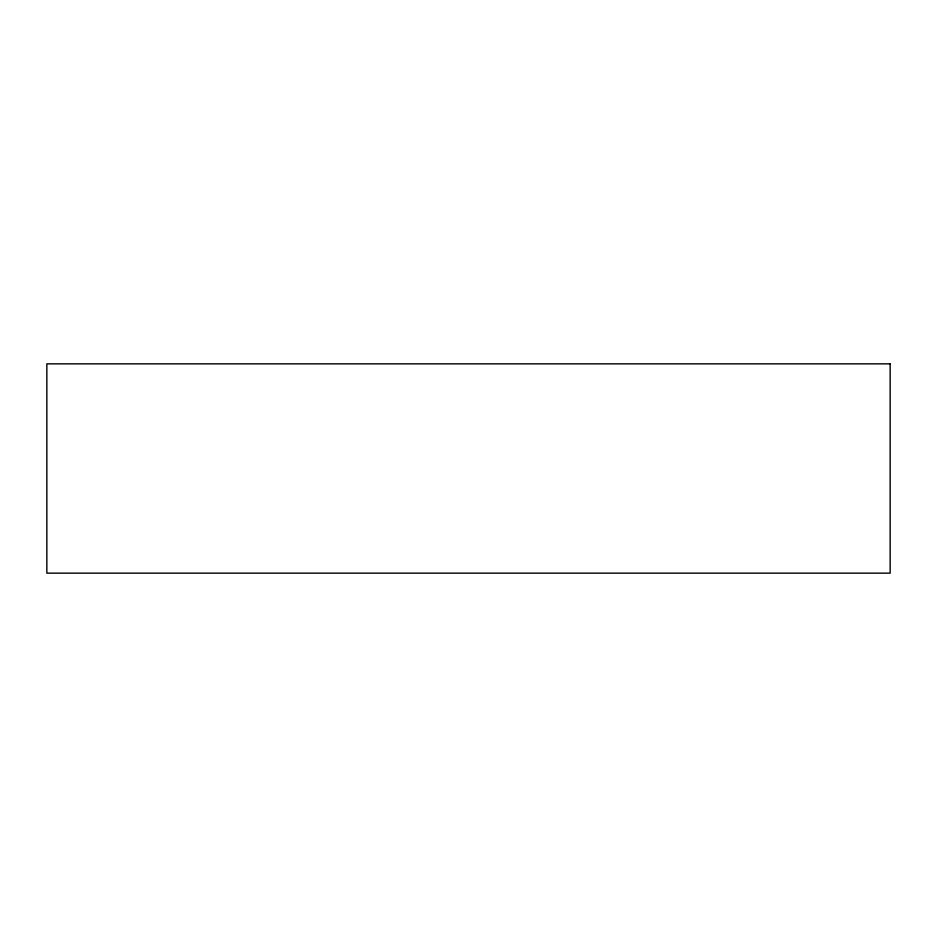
<?xml version="1.0" encoding="UTF-8"?>
<svg xmlns="http://www.w3.org/2000/svg" width="937" height="937" viewBox="0 0 937 937"><rect width="100%" height="100%" fill="white"/><g stroke="black" fill="none" stroke-linecap="round" stroke-linejoin="round"><path stroke-width="1.41" d="M890.15 363.849L46.85 363.849L46.85 573.151L890.15 573.151L890.15 363.849"/></g></svg>
